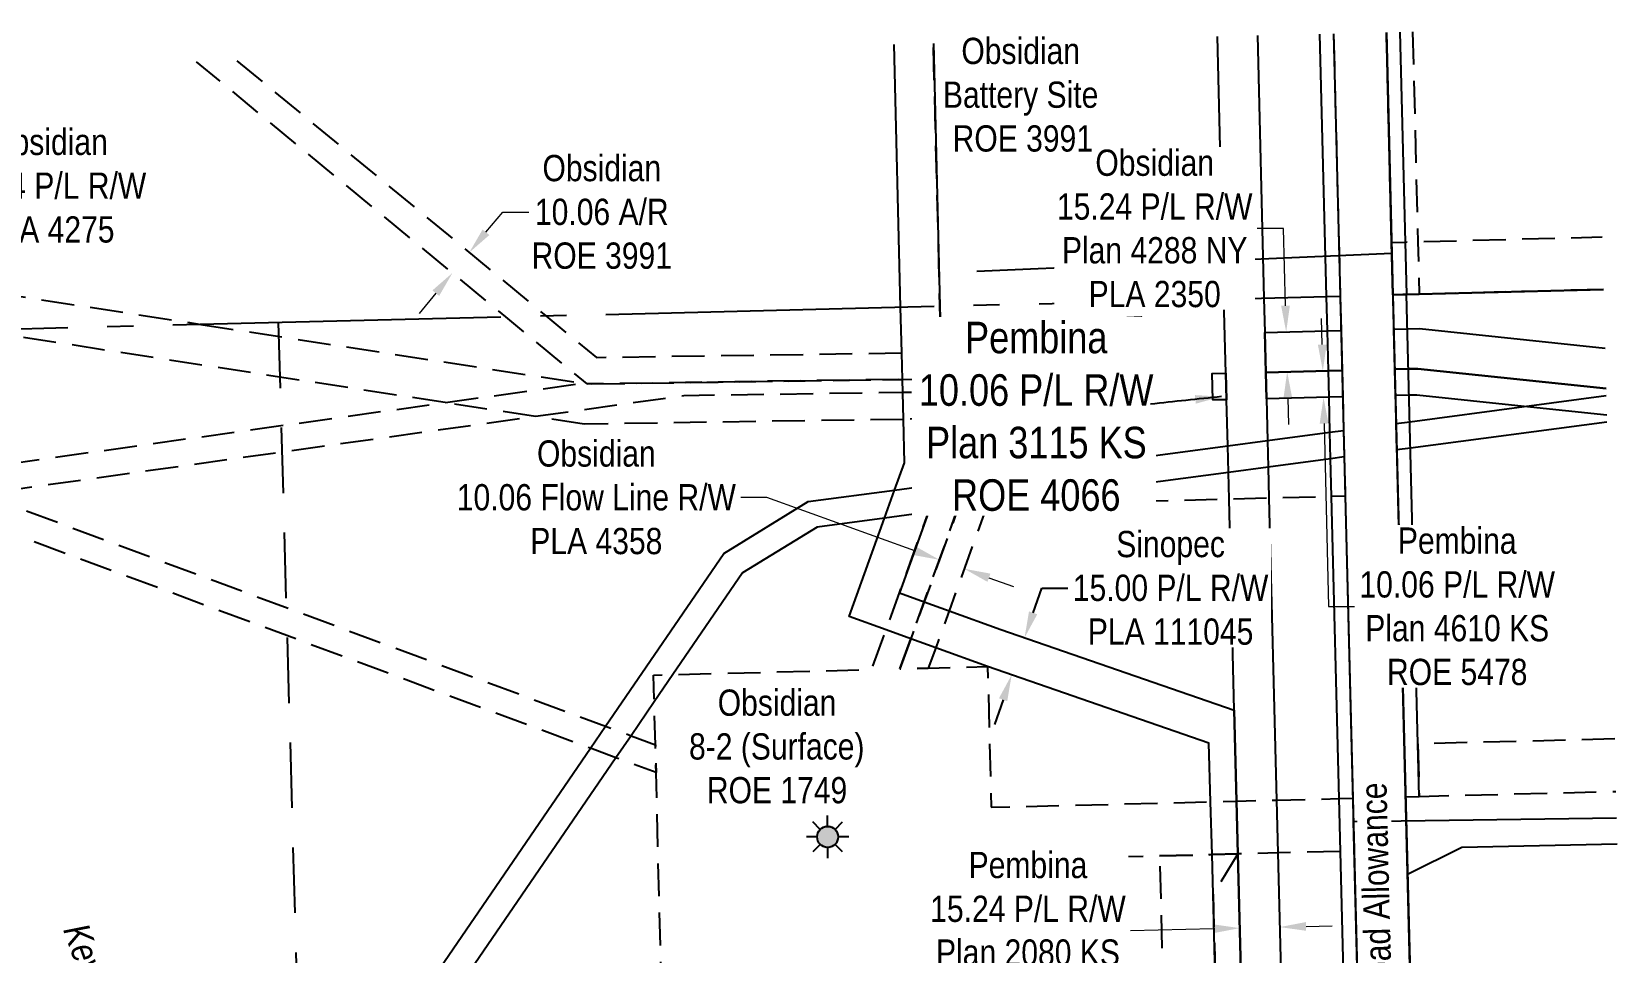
# Model space of a CAD drawing. Extents: x 619576 to 621440, y 5894318 to 5896119.
# Drawn here: x 619984 to 620588, y 5895759 to 5896110 of the extents above; entities that cross this region are included whole.
import ezdxf

# ---------------------------------------------------------------- set-up
doc = ezdxf.new("R2010")
doc.units = 0
doc.header["$LTSCALE"] = 5
doc.header["$PDMODE"] = 32
doc.header["$PDSIZE"] = 50
for name, pattern in [('DASHDOT2', [12.7, 6.35, -3.175, 0, -3.175]), ('foc-ACCESSROAD', [3.75, 2.5, -1.25]), ('foc-FLOWLINE', [3.75, 2.5, -1.25]), ('foc-LSD', [8, 5, -3]), ('foc-QUARTERLINE', [33, 25, -3, 2, -3])]:
    doc.linetypes.add(name, pattern=pattern)
doc.layers.get('Defpoints').update_dxf_attribs({"color": 9})
for name, color, linetype in [('AS-POWER', 104, 'foc-POWER'), ('AS-TELUS', 224, 'foc-TEL'), ('AS-WILDLIFE', 131, 'DASHDOT2'), ('C-AR', 13, 'foc-ACCESSROAD'), ('C-RW', 13, 'Continuous'), ('F-AR', 190, 'foc-ACCESSROAD'), ('F-EZE', 190, 'foc-FLOWLINE'), ('F-FLOWLINE', 190, 'foc-FLOWLINE'), ('F-RW', 190, 'Continuous'), ('F-WS', 190, 'foc-ACCESSROAD'), ('F-WS-S', 190, 'Continuous'), ('GRL', 7, 'Continuous'), ('L-ROAD-T', 7, 'Continuous'), ('L-SEC', 7, 'Continuous'), ('L-SECQ', 8, 'foc-QUARTERLINE'), ('L-SECTION-LSD', 7, 'foc-LSD'), ('L-TITLEDB', 4, 'Continuous')]:
    doc.layers.add(name, color=color, linetype=linetype)
for name, color, linetype, lineweight in [('F-EZE-T', 190, 'Continuous', 9), ('F-FLOWLINE-T', 190, 'Continuous', 9), ('F-RW-T', 190, 'Continuous', 9)]:
    doc.layers.add(name, color=color, linetype=linetype, lineweight=lineweight)
doc.styles.add('240', font='ARIALN.TTF', dxfattribs={"height": 30})
doc.styles.add('80CG', font='ARIALN.TTF', dxfattribs={"height": 10})
doc.styles.add('80L', font='ARIALN.TTF', dxfattribs={"height": 10})
doc.styles.add('foc-LtypeFont', font='ARIALN.TTF', dxfattribs={"height": 7.35})
doc.linetypes.add('foc-POWER', pattern='A,6,-1,["P",foc-LtypeFont,S=0.2,R=0,X=-0.625,Y=-0.75],-1.24,4', length=12.24)
doc.linetypes.add('foc-TEL', pattern='A,2,-1,["T",foc-LtypeFont,S=0.2,R=0,X=-0.425,Y=-0.75],-1.24,8', length=12.24)
doc.dimstyles.new('Compass 5 000', dxfattribs={"dimscale": 5, "dimtxt": 9, "dimasz": 2, "dimexe": 0.2, "dimexo": 0.0625, "dimgap": 0.5, "dimtad": 0, "dimtih": 1, "dimtoh": 1, "dimzin": 0, "dimdsep": 46, "dimtxsty": '80CG', "dimcen": 0.1, "dimse1": 1, "dimse2": 1, "dimclrd": 256, "dimclrt": 256, "dimaunit": 1, "dimadec": 4, "dimazin": 0, "dimtfac": 0.06, "dimtofl": 0, "dimtmove": 0, "dimatfit": 1, "dimfxl": 0.2, "dimtolj": 1, "dimtzin": 0, "dimlwd": -1, "dimarcsym": 0})

# ---------------------------------------------------------------- blocks, each defined once
blk = doc.blocks.new('*D602')
at = {"layer": 'Defpoints', "color": 0, "transparency": 16777216}
for p in [(620467.87, 5895995.5), (620462.27, 5895980.12), (620468.25, 5895980.27)]:
    blk.add_point(p, dxfattribs=at)
at = {"layer": 'F-EZE-T', "transparency": 16777216}
for p, q in [((620460.9, 5896034.73), (620450.9, 5896034.73)), ((620461.63, 5896005.35), (620460.9, 5896034.73)), ((620462.52, 5895970.12), (620462.77, 5895960.13))]:
    blk.add_line(p, q, dxfattribs=at)
for points in [[(620463.3, 5896005.39), (620459.97, 5896005.3), (620461.89, 5895995.35)], [(620464.19, 5895970.16), (620460.85, 5895970.08), (620462.27, 5895980.12)]]:
    blk.add_solid(points, dxfattribs=at)
at = {"layer": 'F-EZE-T', "transparency": 16777216, "insert": (620411.81, 5896034.73), "char_height": 10, "attachment_point": 5, "style": '80CG', "bg_fill": 3, "box_fill_scale": 1.1, "bg_fill_color": 256, "bg_fill_true_color": 13158600, "bg_fill_transparency": 0}
blk.add_mtext('\\A1;Obsidian\\P15.24 P/L R/W\\PPlan 4288 NY\\PPLA 2350', dxfattribs=at)
blk = doc.blocks.new('*D605')
at = {"layer": 'Defpoints', "color": 0, "transparency": 16777216}
for p in [(619915.9, 5896058.73), (619931.14, 5896059.13), (619931.36, 5896050.48)]:
    blk.add_point(p, dxfattribs=at)
at = {"layer": 'F-RW-T', "transparency": 16777216}
for p, q in [((619906.12, 5896049.83), (619896.12, 5896049.57)), ((619941.36, 5896050.73), (619951.35, 5896050.99))]:
    blk.add_line(p, q, dxfattribs=at)
for points in [[(619906.08, 5896051.49), (619906.16, 5896048.16), (619916.12, 5896050.08)], [(619941.31, 5896052.4), (619941.4, 5896049.07), (619931.36, 5896050.48)]]:
    blk.add_solid(points, dxfattribs=at)
at = {"layer": 'F-RW-T', "transparency": 16777216, "insert": (619990.44, 5896050.99), "char_height": 10, "attachment_point": 5, "style": '80CG'}
blk.add_mtext('\\A1;Obsidian\\P15.24 P/L R/W\\PPLA 4275', dxfattribs=at)
blk = doc.blocks.new('*D606')
at = {"layer": 'Defpoints', "color": 0, "transparency": 16777216}
for p in [(620332.31, 5895915.55), (620341.78, 5895912.12), (620339.26, 5895905.16)]:
    blk.add_point(p, dxfattribs=at)
at = {"layer": 'F-FLOWLINE-T', "transparency": 16777216}
for p, q in [((620264.12, 5895932.33), (620254.12, 5895932.33)), ((620320.39, 5895911.98), (620264.12, 5895932.33)), ((620348.66, 5895901.76), (620358.07, 5895898.36))]:
    blk.add_line(p, q, dxfattribs=at)
for points in [[(620320.96, 5895913.55), (620319.82, 5895910.41), (620329.79, 5895908.58)], [(620349.23, 5895903.32), (620348.1, 5895900.19), (620339.26, 5895905.16)]]:
    blk.add_solid(points, dxfattribs=at)
at = {"layer": 'F-FLOWLINE-T', "transparency": 16777216, "insert": (620199.12, 5895932.33), "char_height": 10, "attachment_point": 5, "style": '80CG'}
blk.add_mtext('\\A1;Obsidian\\P10.06 Flow Line R/W\\PPLA 4358', dxfattribs=at)
blk = doc.blocks.new('*D613')
at = {"layer": 'C-RW', "transparency": 16777216}
for p, q in [((620365.5, 5895888.39), (620368.77, 5895897.84)), ((620368.77, 5895897.84), (620378.77, 5895897.84)), ((620354.06, 5895855.31), (620350.79, 5895845.86))]:
    blk.add_line(p, q, dxfattribs=at)
for points in [[(620363.93, 5895888.94), (620367.08, 5895887.85), (620362.24, 5895878.94)], [(620352.48, 5895855.85), (620355.64, 5895854.76), (620357.33, 5895864.76)]]:
    blk.add_solid(points, dxfattribs=at)
at = {"layer": 'Defpoints', "color": 0, "transparency": 16777216}
for p in [(620362.24, 5895878.94), (620382.81, 5895871.82), (620377.9, 5895857.64)]:
    blk.add_point(p, dxfattribs=at)
at = {"layer": 'C-RW', "transparency": 16777216, "insert": (620417.86, 5895897.84), "char_height": 10, "attachment_point": 5, "style": '80CG', "bg_fill": 3, "box_fill_scale": 1.1, "bg_fill_color": 256, "bg_fill_true_color": 13158600, "bg_fill_transparency": 0}
blk.add_mtext('\\A1;Sinopec\\P15.00 P/L R/W\\PPLA 111045', dxfattribs=at)
blk = doc.blocks.new('*D615')
at = {"layer": 'Defpoints', "color": 0, "transparency": 16777216}
for p in [(620442.81, 5895823.98), (620458.06, 5895824.36), (620459.46, 5895768.71)]:
    blk.add_point(p, dxfattribs=at)
at = {"layer": 'F-RW-T', "transparency": 16777216}
for p, q in [((620434.21, 5895768.07), (620402.62, 5895767.28)), ((620469.46, 5895768.96), (620479.45, 5895769.21))]:
    blk.add_line(p, q, dxfattribs=at)
for points in [[(620434.17, 5895769.74), (620434.25, 5895766.41), (620444.21, 5895768.32)], [(620469.42, 5895770.63), (620469.5, 5895767.29), (620459.46, 5895768.71)]]:
    blk.add_solid(points, dxfattribs=at)
at = {"layer": 'F-RW-T', "transparency": 16777216, "insert": (620363.54, 5895767.28), "char_height": 10, "attachment_point": 5, "style": '80CG', "bg_fill": 3, "box_fill_scale": 1.1, "bg_fill_color": 256, "bg_fill_true_color": 13158600, "bg_fill_transparency": 0}
blk.add_mtext('\\A1;Pembina\\P15.24 P/L R/W\\PPlan 2080 KS\\PROE 3124', dxfattribs=at)
blk = doc.blocks.new('*D616')
at = {"layer": 'Defpoints', "color": 0, "transparency": 16777216}
for p in [(620122.03, 5896049.27), (620115.63, 5896041.51), (620150.72, 5896025.6)]:
    blk.add_point(p, dxfattribs=at)
at = {"layer": 'F-EZE-T', "transparency": 16777216}
for p, q in [((620157.09, 5896033.31), (620163.45, 5896041.02)), ((620163.45, 5896041.02), (620173.45, 5896041.02)), ((620137.95, 5896010.12), (620131.59, 5896002.41))]:
    blk.add_line(p, q, dxfattribs=at)
for points in [[(620155.8, 5896034.37), (620158.37, 5896032.25), (620150.72, 5896025.6)], [(620136.67, 5896011.18), (620139.24, 5896009.06), (620144.32, 5896017.83)]]:
    blk.add_solid(points, dxfattribs=at)
at = {"layer": 'F-EZE-T', "transparency": 16777216, "insert": (620201.2, 5896041.02), "char_height": 10, "attachment_point": 5, "style": '80CG'}
blk.add_mtext('\\A1;Obsidian\\P10.06 A/R\\PROE 3991', dxfattribs=at)
blk = doc.blocks.new('*D620')
at = {"layer": 'Defpoints', "color": 0, "transparency": 16777216}
for p in [(620508.37, 5895981.27), (620476.1, 5895970.46), (620508.61, 5895971.22)]:
    blk.add_point(p, dxfattribs=at)
at = {"layer": 'F-EZE-T', "transparency": 16777216}
for p, q in [((620475.63, 5895990.51), (620475.4, 5896000.51)), ((620476.33, 5895960.46), (620477.95, 5895890.81)), ((620477.95, 5895890.81), (620487.95, 5895890.81))]:
    blk.add_line(p, q, dxfattribs=at)
for points in [[(620477.3, 5895990.55), (620473.96, 5895990.47), (620475.86, 5895980.52)], [(620478, 5895960.5), (620474.66, 5895960.42), (620476.1, 5895970.46)]]:
    blk.add_solid(points, dxfattribs=at)
at = {"layer": 'F-EZE-T', "transparency": 16777216, "insert": (620527.04, 5895890.81), "char_height": 10, "attachment_point": 5, "style": '80CG', "bg_fill": 3, "box_fill_scale": 1.1, "bg_fill_color": 256, "bg_fill_true_color": 13158600, "bg_fill_transparency": 0}
blk.add_mtext('\\A1;Pembina\\P10.06 P/L R/W\\PPlan 4610 KS\\PROE 5478', dxfattribs=at)
blk = doc.blocks.new('GAS')
h = blk.add_hatch(color=255)
h.dxf.hatch_style = 1
edge = h.paths.add_edge_path()
edge.add_arc((0, 0), 0.9, 0, 360)
for p, q in [((0, 0.81), (0, 1.62)), ((-0.81, 0), (-1.62, 0)), ((-0.57, 0.57), (-1.14, 1.14)), ((0.57, 0.57), (1.14, 1.14)), ((1.62, 0), (0.81, 0)), ((-0.57, -0.57), (-1.14, -1.14)), ((0, -0.81), (0, -1.62)), ((1.14, -1.14), (0.57, -0.57))]:
    blk.add_line(p, q)
blk.add_circle((0, 0), 0.8)

msp = doc.modelspace()

# ---------------------------------------------------------------- linework, layer by layer
at = {"layer": 'AS-POWER', "flags": 128}
for points in [[(620525.19, 5895105.326), (620523.242, 5895185.069), (620500.07, 5896109.441)], [(620344.116, 5896018.448), (620502.16, 5896025.352)], [(620508.119, 5895788.813), (620528.847, 5895799.134), (620588.012, 5895800.429)]]:
    msp.add_lwpolyline(points, dxfattribs=at)
at = {"layer": 'AS-TELUS', "flags": 128}
for points in [[(620487.518, 5895808.933), (620587.767, 5895810.334)], [(620502.726, 5895204.77), (620487.518, 5895808.933)]]:
    msp.add_lwpolyline(points, dxfattribs=at)
at = {"layer": 'C-AR'}
msp.add_lwpolyline([(620434.084, 5895781.305), (620439.004, 5895580.018), (620391.495, 5895578.914), (620390.998, 5895598.808), (620403.577, 5895599.101), (620418.256, 5895614.503), (620417.89, 5895629.48), (620413.823, 5895795.803), (620433.716, 5895796.302), (620443.511, 5895796.548), (620434.084, 5895781.305)], close=True, dxfattribs=at)
at = {"layer": 'C-RW'}
for points in [[(620439.004, 5895580.018), (620434.084, 5895781.305), (620433.716, 5895796.302), (620433.103, 5895816.425), (620432.422, 5895838.786), (620348.169, 5895867.926), (620328.386, 5895875.083), (620318.919, 5895878.503), (620309.465, 5895881.92), (620295.381, 5895887.01), (620308.897, 5895924.464), (620312.742, 5895935.118), (620316.512, 5895945.566), (620316.098, 5895962.059), (620315.841, 5895972.273), (620315.714, 5895977.304), (620315.462, 5895987.368), (620315.024, 5896004.81), (620312.512, 5896104.81)], [(620327.506, 5896105.181), (620330.015, 5896005.179), (620330.457, 5895987.588), (620330.723, 5895977.526), (620330.853, 5895972.495), (620331.112, 5895962.281), (620331.572, 5895943.192), (620329.46, 5895937.337), (620325.625, 5895926.688), (620314.579, 5895896.022), (620324.02, 5895892.61), (620333.487, 5895889.189), (620353.162, 5895882.079), (620442.102, 5895851.309), (620442.994, 5895816.674), (620443.511, 5895796.548), (620449.335, 5895570.281)]]:
    msp.add_lwpolyline(points, dxfattribs=at)
at = {"layer": 'F-AR', "flags": 128}
for points in [[(620582.798, 5896011.557), (620512.561, 5896009.726), (620507.74, 5896009.6), (620502.559, 5896009.465), (620502.057, 5896029.471), (620507.238, 5896029.605), (620512.059, 5896029.73), (620582.304, 5896031.564)], [(620587.026, 5895840.36), (620512.042, 5895838.47), (620512.544, 5895818.485), (620587.519, 5895820.375)]]:
    msp.add_lwpolyline(points, dxfattribs=at)
at = {"layer": 'F-EZE', "flags": 128}
msp.add_lwpolyline([(620510.053, 5896109.687), (620512.059, 5896029.73), (620512.561, 5896009.726), (620507.74, 5896009.6), (620502.559, 5896009.465), (620502.057, 5896029.471), (620500.051, 5896109.44)], dxfattribs=at)
at = {"layer": 'F-FLOWLINE'}
msp.add_lwpolyline([(619576.485, 5896071.118), (619676.879, 5896055.617), (619916.927, 5896018.551), (619932.241, 5896016.187), (620048.426, 5895998.246), (620195.581, 5895975.532), (620315.714, 5895977.304), (620330.723, 5895977.526), (620330.853, 5895972.495), (620331.11, 5895962.281), (620316.097, 5895962.059), (620194.523, 5895960.266), (620175.995, 5895963.125), (620141.489, 5895968.453), (619962.223, 5895996.126), (619932.638, 5896000.699), (619917.324, 5896003.063), (619677.264, 5896040.129), (619576.872, 5896055.629)], dxfattribs=at)
at = {"layer": 'F-FLOWLINE', "flags": 128}
msp.add_lwpolyline([(619582.835, 5895817.424), (619629.496, 5895861.081), (619674.758, 5895903.431), (619677.567, 5895900.428), (619680.666, 5895903.327), (619681.341, 5895903.958), (619919.013, 5895937.27), (619934.212, 5895939.4), (619942.619, 5895940.58), (620141.489, 5895968.453), (620191.565, 5895975.472), (620195.581, 5895975.532), (620315.714, 5895977.304), (620330.723, 5895977.526), (620330.853, 5895972.495), (620315.841, 5895972.273), (620232.478, 5895971.043), (620175.995, 5895963.125), (619965.025, 5895933.556), (620202.642, 5895845.191), (620212.355, 5895841.579), (620221.604, 5895838.14), (620221.87, 5895827.519), (620206.604, 5895833.183), (620196.885, 5895836.788), (619944.016, 5895930.61), (619685.892, 5895894.432), (619684.444, 5895893.077), (619687.254, 5895890.075), (619681.138, 5895884.352), (619644.4, 5895849.978), (619586.083, 5895795.415), (619583.312, 5895798.376)], dxfattribs=at)
msp.add_lwpolyline([(620328.386, 5895875.083), (620325.581, 5895867.327), (620314.78, 5895867.055), (620318.919, 5895878.503), (620324.02, 5895892.611), (620336.883, 5895928.185), (620337.202, 5895929.065), (620344.979, 5895929.261), (620348.004, 5895929.336), (620333.487, 5895889.189), (620328.386, 5895875.083)], close=True, dxfattribs=at)
at = {"layer": 'F-RW'}
for points in [[(620449.335, 5895570.281), (620443.511, 5895796.548), (620442.994, 5895816.674), (620442.102, 5895851.309), (620440.111, 5895931.647), (620439.857, 5895941.872), (620439.602, 5895951.981), (620439.159, 5895969.56), (620438.905, 5895979.612), (620438.194, 5896007.848), (620435.673, 5896107.851)], [(620450.904, 5896108.227), (620453.424, 5896008.224), (620453.753, 5895995.144), (620454.137, 5895979.915), (620454.39, 5895969.863), (620454.791, 5895954), (620455.046, 5895943.892), (620455.345, 5895932.029), (620458.242, 5895817.056), (620458.75, 5895796.93), (620467.598, 5895445.841)], [(620583.731, 5895973.792), (620512.07, 5895981.369), (620508.475, 5895981.275), (620503.27, 5895981.149), (620502.887, 5895996.378), (620512.682, 5895996.625), (620583.351, 5895989.164)], [(620583.981, 5895963.655), (620552.48, 5895966.986), (620511.666, 5895971.302), (620508.727, 5895971.219), (620503.522, 5895971.097), (620503.27, 5895981.149), (620508.475, 5895981.275), (620512.07, 5895981.369), (620583.731, 5895973.792)], [(620584.046, 5895961.034), (620509.211, 5895951.055), (620504.041, 5895950.404), (620503.787, 5895960.513), (620508.968, 5895961.177), (620552.48, 5895966.986), (620583.796, 5895971.148)]]:
    msp.add_lwpolyline(points, dxfattribs=at)
at = {"layer": 'F-RW', "flags": 128}
msp.add_lwpolyline([(619928.309, 5895444.741), (620196.885, 5895836.788), (620202.642, 5895845.191), (620247.736, 5895911.015), (620279.832, 5895930.744), (620312.742, 5895935.118), (620329.46, 5895937.337), (620331.711, 5895937.64), (620379.186, 5895943.951), (620376.681, 5895999.706), (620406.647, 5896001.052), (620407.099, 5895991.007), (620387.177, 5895990.112), (620387.177, 5895990.112), (620389.191, 5895945.28), (620439.602, 5895951.981), (620454.791, 5895954), (620478.57, 5895957.161), (620483.738, 5895957.848), (620483.992, 5895947.739), (620478.824, 5895947.052), (620455.046, 5895943.892), (620439.857, 5895941.872), (620344.979, 5895929.261), (620336.883, 5895928.185), (620325.625, 5895926.688), (620308.897, 5895924.464), (620283.277, 5895921.059), (620254.823, 5895903.57), (620228.321, 5895864.886), (620221.195, 5895854.482), (620212.355, 5895841.579), (620206.604, 5895833.183), (619965.936, 5895481.873)], dxfattribs=at)
at = {"layer": 'F-RW'}
for points in [[(620453.753, 5895995.144), (620477.602, 5895995.743), (620482.784, 5895995.874), (620483.166, 5895980.645), (620477.985, 5895980.514), (620454.137, 5895979.915), (620453.753, 5895995.144)], [(620438.905, 5895979.612), (620439.159, 5895969.56), (620433.913, 5895969.457), (620433.712, 5895979.51), (620438.905, 5895979.612)], [(620454.137, 5895979.915), (620477.985, 5895980.514), (620483.166, 5895980.645), (620483.418, 5895970.593), (620478.237, 5895970.463), (620454.39, 5895969.863), (620454.137, 5895979.915)]]:
    msp.add_lwpolyline(points, close=True, dxfattribs=at)
at = {"layer": 'F-WS', "flags": 128}
for points in [[(620479.947, 5896108.944), (620482.456, 5896008.94), (620482.784, 5895995.874), (620483.166, 5895980.645), (620483.418, 5895970.593), (620483.738, 5895957.848), (620483.992, 5895947.739), (620484.368, 5895932.758), (620479.186, 5895932.628), (620455.345, 5895932.029), (620440.111, 5895931.647), (620348.004, 5895929.336), (620344.979, 5895929.261), (620337.202, 5895929.065), (620331.928, 5895928.933), (620331.711, 5895937.64), (620331.573, 5895943.192), (620331.11, 5895962.281), (620330.853, 5895972.495), (620330.723, 5895977.526), (620315.714, 5895977.304), (620195.581, 5895975.532), (620164.589, 5896001.105), (620046.865, 5896098.252)], [(620062.221, 5896098.631), (620179.947, 5896001.482), (620199.134, 5895985.65), (620315.462, 5895987.368), (620330.457, 5895987.588), (620330.015, 5896005.179), (620327.506, 5896105.181)]]:
    msp.add_lwpolyline(points, dxfattribs=at)
msp.add_lwpolyline([(620318.919, 5895878.503), (620314.78, 5895867.055), (620325.581, 5895867.327), (620348.177, 5895867.915), (620349.538, 5895814.328), (620433.103, 5895816.425), (620442.994, 5895816.674), (620458.242, 5895817.056), (620482.07, 5895817.654), (620487.252, 5895817.784), (620487.757, 5895797.658), (620482.575, 5895797.528), (620458.75, 5895796.93), (620443.511, 5895796.548), (620433.716, 5895796.302), (620413.823, 5895795.803), (620350.043, 5895794.203), (620351.387, 5895740.637), (620254.311, 5895738.202), (620239.608, 5895737.832), (620224.903, 5895737.463), (620224.13, 5895737.444), (620221.87, 5895827.519), (620221.604, 5895838.14), (620221.195, 5895854.482), (620220.938, 5895864.7), (620228.321, 5895864.886), (620303.978, 5895866.785), (620309.465, 5895881.92), (620314.579, 5895896.022), (620325.625, 5895926.688), (620329.46, 5895937.337), (620331.573, 5895943.192), (620331.711, 5895937.64), (620331.928, 5895928.933), (620337.202, 5895929.065), (620336.883, 5895928.185), (620324.02, 5895892.611), (620318.919, 5895878.503)], close=True, dxfattribs=at)
at = {"layer": 'GRL'}
msp.add_lwpolyline([(620582.798, 5896011.557), (620512.561, 5896009.726), (620507.74, 5896009.6), (620502.559, 5896009.465), (620502.057, 5896029.471), (620500.051, 5896109.44)], dxfattribs=at)
at = {"layer": 'L-SEC'}
for p, q in [((620479.947, 5896108.944), (620482.456, 5896008.94)), ((620500.051, 5896109.44), (620502.56, 5896009.445)), ((620482.456, 5896008.94), (620502.634, 5895204.681)), ((620502.56, 5896009.445), (620522.737, 5895205.172))]:
    msp.add_line(p, q, dxfattribs=at)
at = {"layer": 'L-SECQ'}
for p, q in [((619707.94, 5895989.887), (620482.456, 5896008.94)), ((620502.559, 5896009.465), (620582.798, 5896011.56))]:
    msp.add_line(p, q, dxfattribs=at)
at = {"layer": 'L-SECTION-LSD'}
msp.add_line((620077.95, 5895998.989), (620100.52, 5895194.848), dxfattribs=at)
at = {"layer": 'L-TITLEDB', "flags": 128}
for points in [[(620491.384, 5895446.432), (620482.575, 5895797.528), (620482.07, 5895817.654), (620479.186, 5895932.628), (620478.824, 5895947.052), (620478.57, 5895957.161), (620478.237, 5895970.463), (620477.985, 5895980.514), (620477.602, 5895995.743), (620477.275, 5896008.813), (620474.766, 5896108.816)], [(620479.947, 5896108.944), (620482.456, 5896008.94), (620482.784, 5895995.874), (620483.166, 5895980.645), (620483.418, 5895970.593), (620483.738, 5895957.848), (620483.992, 5895947.739), (620484.367, 5895932.758), (620487.252, 5895817.784), (620487.757, 5895797.658), (620496.565, 5895446.561)], [(620505.232, 5896109.568), (620507.238, 5896029.605), (620507.74, 5896009.6), (620502.559, 5896009.465), (620502.057, 5896029.471), (620500.051, 5896109.44)], [(620507.741, 5896009.587), (620502.558, 5896009.499), (620507.367, 5895818.355), (620512.544, 5895818.485), (620507.741, 5896009.587)]]:
    msp.add_lwpolyline(points, dxfattribs=at)

# ---------------------------------------------------------------- block references
at = {"layer": 'F-WS-S', "color": 3, "xscale": 4.999999999999994, "yscale": 4.999999999999994, "zscale": 4.999999999999994}
msp.add_blockref('GAS', (620287.233, 5895803.064), dxfattribs=at)

# ---------------------------------------------------------------- texts
at = {"layer": 'AS-WILDLIFE', "insert": (620012.099, 5895708.901), "char_height": 9.99645, "attachment_point": 5, "rotation": 289.939932, "style": '240'}
msp.add_mtext_dynamic_manual_height_columns('{\\fArial Narrow|b0|i1|c0|p34;Key Wildlife Biodiversity Zone Boundary}', width=122.39877, gutter_width=45, heights=[0], dxfattribs=at)
at = {"layer": 'F-EZE-T', "insert": (620234.156, 5895859.177), "char_height": 9.99645, "width": 66.2293, "attachment_point": 1, "style": '80L'}
msp.add_mtext('\\pi11.206;Obsidian\\P\\pi0.27841;8-2 (Surface)\\P\\pi7.0768;ROE 1749', dxfattribs=at)

# ---------------------------------------------------------------- dimensions: what is measured, and where the dimension line sits
at = {"layer": 'F-EZE-T'}
dim = msp.add_aligned_dim(p1=(620115.628, 5896041.508), p2=(620122.034, 5896049.272), distance=-37.195, text='Obsidian\\P10.06 A/R\\PROE 3991', dimstyle='Compass 5 000', dxfattribs=at)
dim.commit()
dim.dimension.update_dxf_attribs({"geometry": '*D616', "text_midpoint": (620201.198, 5896041.024)})
at = {"layer": 'F-RW-T'}
dim = msp.add_aligned_dim(p1=(619915.895, 5896058.734), p2=(619931.139, 5896059.125), distance=-8.652, text='Obsidian\\P15.24 P/L R/W\\PPLA 4275', dimstyle='Compass 5 000', dxfattribs=at)
dim.commit()
dim.dimension.update_dxf_attribs({"geometry": '*D605', "text_midpoint": (619990.44, 5896050.989)})

# ---------------------------------------------------------------- next in the draw order: texts
at = {"layer": 'L-ROAD-T', "insert": (620491.951, 5895749.173), "char_height": 9.99645, "width": 150.21732, "attachment_point": 2, "rotation": 91.437217, "style": '80L', "bg_fill": 3, "box_fill_scale": 1.15, "bg_fill_color": 256, "bg_fill_true_color": 256, "bg_fill_transparency": 0}
msp.add_mtext('Government Road Allowance', dxfattribs=at)

# ---------------------------------------------------------------- next in the draw order: dimensions: what is measured, and where the dimension line sits
at = {"layer": 'C-RW'}
dim = msp.add_linear_dim(base=(620362.235, 5895878.94), p1=(620377.903, 5895857.642), p2=(620382.809, 5895871.822), angle=70.916243, text='Sinopec\\P15.00 P/L R/W\\PPLA 111045', dimstyle='Compass 5 000', override={"dimtfill": 1}, dxfattribs=at)
dim.commit()
dim.dimension.update_dxf_attribs({"geometry": '*D613', "text_midpoint": (620417.86, 5895897.841), "dimtype": 161})

# ---------------------------------------------------------------- next in the draw order: texts
at = {"layer": 'F-EZE-T', "insert": (620321.18, 5895999.23), "char_height": 11.99574, "width": 89.36796, "attachment_point": 1, "style": '80L', "bg_fill": 3, "box_fill_scale": 1.15, "bg_fill_color": 256, "bg_fill_true_color": 256, "bg_fill_transparency": 0}
msp.add_mtext('\\pi18.397;Pembina\\P\\pi0.79642;10.06 P/L R/W\\P\\pi3.5458;Plan 3115 KS\\P\\pi13.455;ROE 4066', dxfattribs=at)

# ---------------------------------------------------------------- next in the draw order: dimensions: what is measured, and where the dimension line sits
at = {"layer": 'F-EZE-T'}
dim = msp.add_linear_dim(base=(620476.098, 5895970.458), p1=(620508.371, 5895981.273), p2=(620508.605, 5895971.216), angle=271.334605, text='Pembina\\P10.06 P/L R/W\\PPlan 4610 KS\\PROE 5478', dimstyle='Compass 5 000', override={"dimtfill": 1}, dxfattribs=at)
dim.commit()
dim.dimension.update_dxf_attribs({"geometry": '*D620', "text_midpoint": (620527.039, 5895890.813), "dimtype": 161})

# ---------------------------------------------------------------- next in the draw order: dimensions: what is measured, and where the dimension line sits
at = {"layer": 'F-FLOWLINE-T'}
dim = msp.add_linear_dim(base=(620339.261, 5895905.156), p1=(620332.314, 5895915.548), p2=(620341.78, 5895912.125), angle=340.120397, text='Obsidian\\P10.06 Flow Line R/W\\PPLA 4358', dimstyle='Compass 5 000', dxfattribs=at)
dim.commit()
dim.dimension.update_dxf_attribs({"geometry": '*D606', "text_midpoint": (620199.118, 5895932.328), "dimtype": 161})
at = {"layer": 'F-RW-T'}
dim = msp.add_linear_dim(base=(620459.461, 5895768.708), p1=(620442.806, 5895823.98), p2=(620458.058, 5895824.364), angle=1.443662, text='Pembina\\P15.24 P/L R/W\\PPlan 2080 KS\\PROE 3124', dimstyle='Compass 5 000', override={"dimtfill": 1}, dxfattribs=at)
dim.commit()
dim.dimension.update_dxf_attribs({"geometry": '*D615', "text_midpoint": (620363.537, 5895767.276), "dimtype": 161})

# ---------------------------------------------------------------- next in the draw order: leaders
at = {"layer": 'F-EZE-T', "path_type": 1}
msp.add_leader([(620437.232, 5895970.726), (620410.204, 5895967.857)], dimstyle='Compass 5 000', override={"dimgap": 0.5, "dimtad": 0}, dxfattribs=at)

# ---------------------------------------------------------------- next in the draw order: dimensions: what is measured, and where the dimension line sits
at = {"layer": 'F-EZE-T'}
dim = msp.add_linear_dim(base=(620462.269, 5895980.119), p1=(620467.871, 5895995.499), p2=(620468.254, 5895980.27), angle=271.439195, text='Obsidian\\P15.24 P/L R/W\\PPlan 4288 NY\\PPLA 2350', dimstyle='Compass 5 000', override={"dimtfill": 1}, dxfattribs=at)
dim.commit()
dim.dimension.update_dxf_attribs({"geometry": '*D602', "text_midpoint": (620411.811, 5896034.731), "dimtype": 161})

# ---------------------------------------------------------------- next in the draw order: texts
at = {"layer": 'F-EZE-T', "insert": (620330.675, 5896107.373), "char_height": 9.99645, "width": 58.80355, "attachment_point": 1, "style": '80L'}
msp.add_mtext('\\pi7.4928;Obsidian\\P\\pi0.47275;Battery Site\\P\\pi4.1652;ROE 3991', dxfattribs=at)

doc.saveas('drawing.dxf')
